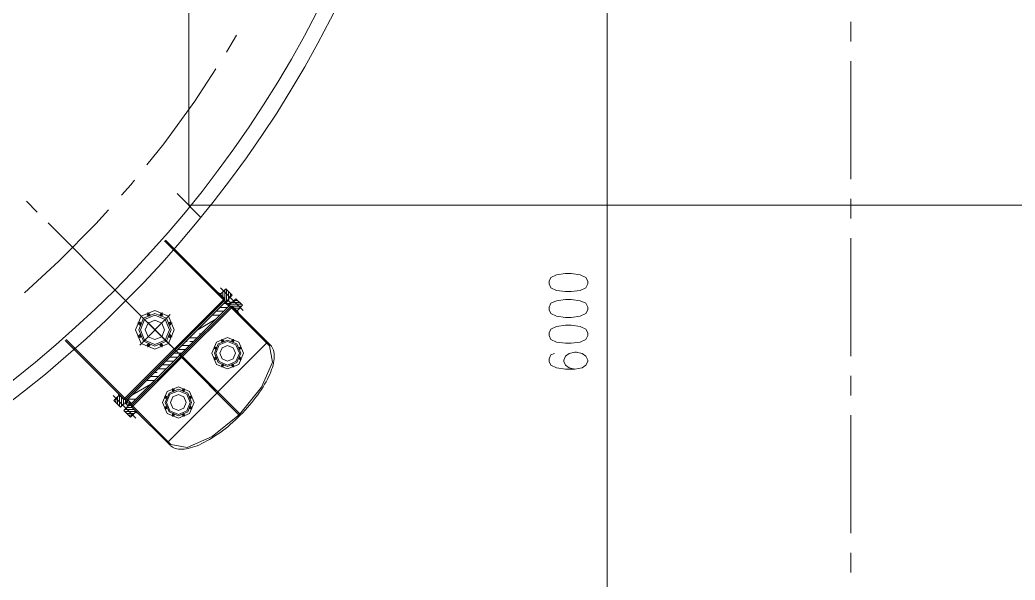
# Model space of a CAD drawing. Header units: millimetres. Extents: x 117 to 78452272, y 10 to 169749766.
# Drawn here: x 78406573 to 78413002, y 169691368 to 169694986 of the extents above; entities that cross this region are included whole.
import ezdxf

# ---------------------------------------------------------------- set-up
doc = ezdxf.new("R2010")
doc.units = ezdxf.units.MM

msp = doc.modelspace()

# ---------------------------------------------------------------- hatches: boundary and pattern name
h = msp.add_hatch(color=0)
h.dxf.hatch_style = 2
h.paths.add_polyline_path([(78407853.544, 169693222.872), (78407851.95, 169693224.466), (78407853.544, 169693226.061), (78407855.139, 169693224.466)])
h = msp.add_hatch(color=0)
h.dxf.hatch_style = 2
h.paths.add_polyline_path([(78407853.544, 169693222.872), (78407851.95, 169693224.466), (78407853.544, 169693226.061), (78407855.139, 169693224.466)])
h = msp.add_hatch(color=0)
h.dxf.hatch_style = 2
h.paths.add_polyline_path([(78407914.735, 169693176.333), (78407913.14, 169693177.927), (78407914.735, 169693179.522), (78407916.329, 169693177.927)])
h = msp.add_hatch(color=0)
h.dxf.hatch_style = 2
h.paths.add_polyline_path([(78407269.651, 169693161.682), (78407268.057, 169693163.276), (78407269.651, 169693164.871), (78407271.246, 169693163.276)])
h = msp.add_hatch(color=0)
h.dxf.hatch_style = 2
h.paths.add_polyline_path([(78407938.866, 169693126.347), (78407937.272, 169693127.941), (78407938.866, 169693129.535), (78407940.46, 169693127.941)])
h = msp.add_hatch(color=0)
h.dxf.hatch_style = 2
h.paths.add_polyline_path([(78407606.198, 169692822.119), (78407604.603, 169692823.713), (78407606.198, 169692825.308), (78407607.792, 169692823.713)])
h = msp.add_hatch(color=0)
h.dxf.hatch_style = 2
h.paths.add_polyline_path([(78407205.444, 169692575.203), (78407203.85, 169692576.797), (78407205.444, 169692578.392), (78407207.039, 169692576.797)])
h = msp.add_hatch(color=0)
h.dxf.hatch_style = 2
h.paths.add_polyline_path([(78407245.951, 169692532.111), (78407244.356, 169692533.706), (78407245.951, 169692535.3), (78407247.545, 169692533.706)])
h = msp.add_hatch(color=0)
h.dxf.hatch_style = 2
h.paths.add_polyline_path([(78407252.414, 169692513.582), (78407250.82, 169692515.176), (78407252.414, 169692516.771), (78407254.009, 169692515.176)])
h = msp.add_hatch(color=0)
h.dxf.hatch_style = 2
h.paths.add_polyline_path([(78407287.75, 169692504.102), (78407286.155, 169692505.696), (78407287.75, 169692507.291), (78407289.344, 169692505.696)])
h = msp.add_hatch(color=0)
h.dxf.hatch_style = 2
h.paths.add_polyline_path([(78407302.401, 169692489.451), (78407300.806, 169692491.045), (78407302.401, 169692492.639), (78407303.995, 169692491.045)])

# ---------------------------------------------------------------- linework, layer by layer
at = {"color": 0, "lineweight": 0}
for points in [[(78407663.51, 169698290.763), (78407663.51, 169693789.83)], [(78410366.224, 169696040.081), (78410366.224, 169690038.694)], [(78411940.797, 169694974.422), (78411940.797, 169694847.302)], [(78407906.978, 169694778.355), (78407971.185, 169694888.67)], [(78411940.797, 169694720.181), (78411940.797, 169693958.319)], [(78407393.324, 169694050.535), (78407502.777, 169694186.274), (78407702.292, 169694460.769), (78407838.893, 169694670.625)], [(78407230.007, 169693855.33), (78407289.473, 169693922.122), (78407313.174, 169693951.424)], [(78406614.657, 169693816.116), (78406685.327, 169693745.446)], [(78407588.099, 169693864.81), (78407738.489, 169693714.851)], [(78411940.366, 169693831.198), (78411940.366, 169693704.078)], [(78406602.16, 169693223.174), (78406825.375, 169693427.429), (78407063.673, 169693669.173), (78407145.116, 169693760.097)], [(78413601.122, 169693789.83), (78407661.355, 169693789.83)], [(78406755.997, 169693674.775), (78407197.688, 169693232.654)], [(78407906.116, 169693160.691), (78407507.948, 169693558.858)], [(78407513.119, 169693564.891), (78407893.189, 169693184.822)], [(78411940.366, 169693576.957), (78411940.366, 169692815.095)], [(78407868.626, 169693255.923), (78407951.362, 169693173.187)], [(78407869.919, 169693218.003), (78407902.669, 169693250.322)], [(78407895.774, 169693243.427), (78407895.774, 169693228.776)], [(78407902.669, 169693250.322), (78407944.899, 169693208.092)], [(78407908.271, 169693244.72), (78407908.271, 169693216.279)], [(78407594.563, 169692835.348), (78407197.688, 169693232.654)], [(78407250.691, 169692542.755), (78407887.587, 169693179.22)], [(78407257.154, 169692536.291), (78407893.62, 169693173.187)], [(78407853.113, 169693224.466), (78407869.919, 169693218.003)], [(78407855.268, 169693224.036), (78407853.975, 169693224.036)], [(78407856.561, 169693223.174), (78407854.837, 169693223.174)], [(78407855.268, 169693224.036), (78407855.268, 169693222.743)], [(78407858.284, 169693222.743), (78407855.268, 169693222.743)], [(78407855.699, 169693223.605), (78407855.699, 169693221.881)], [(78407860.008, 169693221.881), (78407856.13, 169693221.881)], [(78407856.561, 169693223.174), (78407856.561, 169693221.45)], [(78407861.301, 169693221.45), (78407856.561, 169693221.45)], [(78407856.992, 169693223.174), (78407856.992, 169693220.588)], [(78407863.024, 169693220.588), (78407856.992, 169693220.588)], [(78407857.853, 169693222.743), (78407857.853, 169693220.157)], [(78407864.748, 169693220.157), (78407857.853, 169693220.157)], [(78407858.284, 169693222.743), (78407858.284, 169693219.726)], [(78407866.041, 169693219.295), (78407858.284, 169693219.295)], [(78407859.146, 169693222.312), (78407859.146, 169693218.865)], [(78407867.765, 169693218.865), (78407859.146, 169693218.865)], [(78407859.577, 169693221.881), (78407859.577, 169693218.434)], [(78407869.488, 169693218.434), (78407859.577, 169693218.434)], [(78407860.439, 169693221.881), (78407860.439, 169693217.572)], [(78407869.919, 169693217.572), (78407860.439, 169693217.572)], [(78407860.87, 169693221.45), (78407860.87, 169693217.141)], [(78407869.919, 169693217.141), (78407860.87, 169693217.141)], [(78407861.732, 169693221.45), (78407861.732, 169693216.279)], [(78407869.919, 169693216.279), (78407861.732, 169693216.279)], [(78407862.163, 169693221.019), (78407862.163, 169693215.848)], [(78407869.488, 169693215.848), (78407862.163, 169693215.848)], [(78407862.594, 169693221.019), (78407862.594, 169693214.986)], [(78407869.488, 169693214.986), (78407862.594, 169693214.986)], [(78407863.455, 169693220.588), (78407863.455, 169693214.555)], [(78407869.057, 169693214.555), (78407863.455, 169693214.555)], [(78407863.886, 169693220.157), (78407863.886, 169693213.694)], [(78407869.057, 169693213.694), (78407863.886, 169693213.694)], [(78407864.748, 169693220.157), (78407864.748, 169693213.263)], [(78407869.057, 169693213.263), (78407864.748, 169693213.263)], [(78407865.179, 169693219.726), (78407865.179, 169693212.832)], [(78407868.626, 169693212.401), (78407865.179, 169693212.401)], [(78407866.041, 169693219.726), (78407866.041, 169693211.97)], [(78407868.626, 169693211.97), (78407866.041, 169693211.97)], [(78407866.472, 169693219.295), (78407866.472, 169693211.539)], [(78407867.765, 169693211.539), (78407866.472, 169693211.539)], [(78407867.334, 169693219.295), (78407867.334, 169693210.677)], [(78407868.626, 169693211.97), (78407867.334, 169693210.677)], [(78407867.765, 169693218.865), (78407867.765, 169693211.539)], [(78407868.195, 169693218.434), (78407868.195, 169693211.97)], [(78407868.626, 169693211.97), (78407869.919, 169693218.003)], [(78407868.626, 169693211.97), (78407896.636, 169693184.391)], [(78407869.057, 169693218.434), (78407869.057, 169693213.694)], [(78407869.488, 169693218.003), (78407869.488, 169693216.279)], [(78407870.781, 169693218.434), (78407870.781, 169693210.246)], [(78407883.278, 169693230.93), (78407883.278, 169693197.75)], [(78407894.481, 169693186.115), (78407887.587, 169693179.22)], [(78407887.587, 169693179.22), (78407895.343, 169693179.22)], [(78407888.018, 169693179.651), (78407895.343, 169693179.651)], [(78407888.018, 169693178.358), (78407894.912, 169693178.358)], [(78407888.449, 169693180.513), (78407895.343, 169693180.513)], [(78407888.449, 169693178.358), (78407888.449, 169693180.082)], [(78407888.88, 169693177.496), (78407888.88, 169693180.944)], [(78407888.88, 169693177.927), (78407894.912, 169693177.927)], [(78407889.31, 169693180.944), (78407895.774, 169693180.944)], [(78407889.31, 169693177.066), (78407894.481, 169693177.066)], [(78407889.741, 169693177.066), (78407889.741, 169693181.375)], [(78407889.741, 169693181.375), (78407895.774, 169693181.375)], [(78407890.172, 169693176.204), (78407890.172, 169693182.237)], [(78407890.172, 169693182.237), (78407896.205, 169693182.237)], [(78407890.172, 169693176.635), (78407894.481, 169693176.635)], [(78407890.603, 169693175.773), (78407894.481, 169693175.773)], [(78407891.034, 169693175.773), (78407891.034, 169693182.668)], [(78407891.034, 169693182.668), (78407896.205, 169693182.668)], [(78407891.465, 169693183.529), (78407896.205, 169693183.529)], [(78407891.465, 169693175.342), (78407891.465, 169693183.098)], [(78407891.465, 169693175.342), (78407894.051, 169693175.342)], [(78407891.896, 169693174.48), (78407891.896, 169693183.96)], [(78407891.896, 169693174.48), (78407894.051, 169693174.48)], [(78407892.327, 169693183.96), (78407896.636, 169693183.96)], [(78407892.327, 169693174.049), (78407893.62, 169693174.049)], [(78407892.758, 169693184.822), (78407896.205, 169693184.822)], [(78407892.758, 169693174.049), (78407892.758, 169693184.391)], [(78407893.189, 169693173.187), (78407893.189, 169693185.253)], [(78407893.62, 169693185.253), (78407895.343, 169693185.253)], [(78407896.636, 169693183.96), (78407893.62, 169693173.187)], [(78407894.051, 169693174.48), (78407894.051, 169693185.684)], [(78407894.481, 169693177.066), (78407894.481, 169693186.115)], [(78407895.343, 169693179.22), (78407895.343, 169693185.684)], [(78407895.774, 169693228.776), (78407895.774, 169693185.253)], [(78407895.774, 169693181.806), (78407895.774, 169693184.822)], [(78407895.774, 169693180.944), (78407895.774, 169693171.033)], [(78407914.735, 169693177.927), (78407901.807, 169693164.569)], [(78407919.044, 169693173.618), (78407906.116, 169693160.691)], [(78407908.271, 169693216.279), (78407908.271, 169693171.033)], [(78407909.133, 169693172.325), (78407917.751, 169693172.325)], [(78407909.564, 169693164.138), (78407909.564, 169693172.325)], [(78407909.994, 169693172.756), (78407918.182, 169693172.756)], [(78407910.425, 169693173.618), (78407919.044, 169693173.618)], [(78407910.425, 169693164.569), (78407910.425, 169693173.187)], [(78407910.856, 169693165.431), (78407910.856, 169693173.618)], [(78407911.287, 169693165.862), (78407911.287, 169693174.48)], [(78407911.287, 169693174.049), (78407918.613, 169693174.049)], [(78407911.718, 169693174.48), (78407918.182, 169693174.48)], [(78407912.149, 169693166.724), (78407912.149, 169693174.911)], [(78407912.58, 169693167.154), (78407912.58, 169693175.773)], [(78407912.58, 169693175.342), (78407917.32, 169693175.342)], [(78407913.011, 169693175.773), (78407916.889, 169693175.773)], [(78407913.442, 169693176.635), (78407916.027, 169693176.635)], [(78407913.442, 169693167.585), (78407913.442, 169693176.204)], [(78407913.873, 169693168.447), (78407913.873, 169693177.066)], [(78407914.304, 169693177.066), (78407915.596, 169693177.066)], [(78407919.044, 169693173.618), (78407914.735, 169693177.927)], [(78407914.735, 169693168.878), (78407914.735, 169693177.496)], [(78407915.165, 169693169.74), (78407915.165, 169693177.496)], [(78407916.027, 169693170.171), (78407916.027, 169693177.066)], [(78407916.458, 169693171.033), (78407916.458, 169693176.204)], [(78407916.889, 169693171.464), (78407916.889, 169693175.773)], [(78407917.751, 169693172.325), (78407917.751, 169693174.911)], [(78407918.182, 169693172.756), (78407918.182, 169693174.48)], [(78407923.353, 169693177.496), (78407919.044, 169693173.618)], [(78407919.044, 169693173.618), (78407933.695, 169693159.398)], [(78407920.767, 169693232.223), (78407920.767, 169693203.782)], [(78407920.767, 169693203.782), (78407920.767, 169693174.911)], [(78407944.899, 169693208.092), (78407923.353, 169693186.115)], [(78407923.353, 169693177.496), (78407923.353, 169693186.115)], [(78408015.569, 169693108.981), (78407932.833, 169693191.717)], [(78407933.264, 169693219.726), (78407933.264, 169693196.026)], [(78407967.737, 169693185.253), (78407945.761, 169693163.276)], [(78407978.51, 169693174.48), (78407956.965, 169693174.48)], [(78408009.967, 169693143.023), (78407967.737, 169693185.253)], [(78407268.358, 169692534.137), (78407896.205, 169693161.983)], [(78407610.507, 169692825.437), (78407921.629, 169693136.559)], [(78407617.402, 169692818.542), (78407932.833, 169693133.974)], [(78407623.434, 169692812.078), (78407938.866, 169693127.51)], [(78407914.304, 169693129.234), (78407863.455, 169693129.234)], [(78407903.531, 169693154.227), (78407888.449, 169693154.227)], [(78407906.116, 169693160.691), (78407896.205, 169693161.983)], [(78407896.205, 169693161.983), (78407921.629, 169693136.559)], [(78407901.807, 169693164.569), (78407910.425, 169693164.569)], [(78407902.238, 169693165.431), (78407910.856, 169693165.431)], [(78407902.669, 169693163.707), (78407902.669, 169693165.431)], [(78407902.669, 169693164.138), (78407909.564, 169693164.138)], [(78407903.1, 169693165.862), (78407911.718, 169693165.862)], [(78407903.1, 169693163.276), (78407909.133, 169693163.276)], [(78407903.531, 169693166.724), (78407912.149, 169693166.724)], [(78407903.531, 169693163.276), (78407903.531, 169693166.293)], [(78407928.093, 169693154.227), (78407903.531, 169693154.227)], [(78407903.962, 169693162.414), (78407903.962, 169693166.724)], [(78407903.962, 169693162.845), (78407908.271, 169693162.845)], [(78407904.393, 169693161.983), (78407904.393, 169693167.585)], [(78407904.393, 169693167.154), (78407912.58, 169693167.154)], [(78407904.393, 169693161.983), (78407907.84, 169693161.983)], [(78407904.823, 169693168.016), (78407913.442, 169693168.016)], [(78407904.823, 169693161.553), (78407906.978, 169693161.553)], [(78407905.254, 169693161.553), (78407905.254, 169693168.016)], [(78407905.685, 169693160.691), (78407905.685, 169693168.878)], [(78407905.685, 169693168.447), (78407913.873, 169693168.447)], [(78407906.116, 169693168.878), (78407914.735, 169693168.878)], [(78407906.547, 169693160.691), (78407906.547, 169693169.309)], [(78407906.978, 169693161.553), (78407906.978, 169693170.171)], [(78407906.978, 169693169.74), (78407915.165, 169693169.74)], [(78407907.409, 169693170.171), (78407916.027, 169693170.171)], [(78407907.84, 169693171.033), (78407916.458, 169693171.033)], [(78407907.84, 169693161.983), (78407907.84, 169693170.602)], [(78407908.271, 169693162.845), (78407908.271, 169693171.464)], [(78407908.702, 169693171.464), (78407917.32, 169693171.464)], [(78407909.133, 169693163.276), (78407909.133, 169693171.894)], [(78407933.264, 169693159.398), (78407920.336, 169693146.47)], [(78407920.336, 169693146.47), (78407921.629, 169693136.559)], [(78407920.336, 169693146.47), (78407928.955, 169693146.47)], [(78407920.336, 169693146.47), (78408185.351, 169692881.025)], [(78407920.767, 169693145.609), (78407920.767, 169693146.901)], [(78407920.767, 169693146.04), (78407928.093, 169693146.04)], [(78407921.198, 169693147.332), (78407929.386, 169693147.332)], [(78407921.198, 169693145.178), (78407927.662, 169693145.178)], [(78407921.629, 169693145.178), (78407921.629, 169693147.763)], [(78407921.629, 169693147.763), (78407930.248, 169693147.763)], [(78407922.06, 169693144.316), (78407922.06, 169693148.194)], [(78407922.06, 169693144.747), (78407927.231, 169693144.747)], [(78407922.491, 169693148.625), (78407930.678, 169693148.625)], [(78407922.491, 169693143.885), (78407926.369, 169693143.885)], [(78407922.922, 169693143.885), (78407922.922, 169693149.056)], [(78407922.922, 169693149.056), (78407931.54, 169693149.056)], [(78407923.353, 169693143.454), (78407923.353, 169693149.487)], [(78407923.353, 169693149.487), (78407931.971, 169693149.487)], [(78407923.353, 169693143.454), (78407925.938, 169693143.454)], [(78407923.784, 169693142.592), (78407923.784, 169693149.918)], [(78407923.784, 169693142.592), (78407925.077, 169693142.592)], [(78407924.215, 169693150.349), (78407932.833, 169693150.349)], [(78407937.573, 169693155.089), (78407924.646, 169693142.161)], [(78407924.646, 169693142.161), (78407924.646, 169693150.78)], [(78407924.646, 169693150.78), (78407933.264, 169693150.78)], [(78407925.077, 169693143.023), (78407925.077, 169693151.211)], [(78407925.508, 169693151.641), (78407933.695, 169693151.641)], [(78407925.938, 169693143.454), (78407925.938, 169693152.072)], [(78407925.938, 169693152.072), (78407934.557, 169693152.072)], [(78407926.369, 169693144.316), (78407926.369, 169693152.503)], [(78407926.8, 169693152.934), (78407934.988, 169693152.934)], [(78407927.231, 169693144.747), (78407927.231, 169693153.365)], [(78407927.231, 169693153.365), (78407935.849, 169693153.365)], [(78407927.662, 169693145.178), (78407927.662, 169693153.796)], [(78407928.093, 169693154.227), (78407936.28, 169693154.227)], [(78407928.524, 169693146.04), (78407928.524, 169693154.658)], [(78407928.524, 169693154.658), (78407937.142, 169693154.658)], [(78407928.955, 169693155.52), (78407937.573, 169693155.52)], [(78407928.955, 169693146.47), (78407928.955, 169693155.089)], [(78407929.386, 169693147.332), (78407929.386, 169693155.52)], [(78407987.56, 169693136.99), (78407929.386, 169693136.99)], [(78407929.817, 169693155.951), (78407936.711, 169693155.951)], [(78407930.248, 169693147.763), (78407930.248, 169693156.381)], [(78407930.248, 169693156.381), (78407936.28, 169693156.381)], [(78407930.678, 169693148.625), (78407930.678, 169693156.812)], [(78407931.109, 169693157.243), (78407935.419, 169693157.243)], [(78407931.54, 169693149.056), (78407931.54, 169693157.674)], [(78407931.54, 169693157.674), (78407934.988, 169693157.674)], [(78407931.971, 169693149.918), (78407931.971, 169693158.105)], [(78407975.063, 169693149.487), (78407931.971, 169693149.487)], [(78407932.402, 169693158.536), (78407934.126, 169693158.536)], [(78407932.833, 169693150.349), (78407932.833, 169693158.967)], [(78407943.606, 169693136.99), (78407932.833, 169693133.974)], [(78407937.142, 169693163.276), (78407933.264, 169693159.398)], [(78407933.264, 169693151.211), (78407933.264, 169693159.398)], [(78407933.264, 169693159.398), (78407937.573, 169693155.089)], [(78407933.264, 169693133.543), (78407944.468, 169693133.543)], [(78407933.695, 169693133.974), (78407945.33, 169693133.974)], [(78407933.695, 169693132.681), (78407944.037, 169693132.681)], [(78407934.126, 169693151.641), (78407934.126, 169693158.967)], [(78407934.126, 169693132.681), (78407934.126, 169693133.974)], [(78407934.557, 169693152.072), (78407934.557, 169693158.105)], [(78407934.557, 169693131.819), (78407934.557, 169693134.405)], [(78407934.557, 169693132.25), (78407943.606, 169693132.25)], [(78407934.988, 169693131.388), (78407942.744, 169693131.388)], [(78407935.419, 169693152.934), (78407935.419, 169693157.674)], [(78407935.419, 169693131.388), (78407935.419, 169693134.405)], [(78407962.566, 169693161.983), (78407935.849, 169693161.983)], [(78407935.849, 169693153.365), (78407935.849, 169693156.812)], [(78407935.849, 169693130.957), (78407935.849, 169693134.836)], [(78407935.849, 169693134.836), (78407945.761, 169693134.836)], [(78407935.849, 169693130.957), (78407942.313, 169693130.957)], [(78407936.28, 169693154.227), (78407936.28, 169693156.381)], [(78407936.28, 169693130.096), (78407936.28, 169693134.836)], [(78407936.28, 169693130.096), (78407941.451, 169693130.096)], [(78407936.711, 169693129.665), (78407941.021, 169693129.665)], [(78407937.142, 169693163.276), (78407945.761, 169693163.276)], [(78407937.142, 169693129.665), (78407937.142, 169693134.836)], [(78407937.573, 169693128.803), (78407937.573, 169693135.267)], [(78407937.573, 169693129.234), (78407940.159, 169693129.234)], [(78407938.004, 169693128.372), (78407939.728, 169693128.372)], [(78407938.435, 169693128.372), (78407938.435, 169693135.267)], [(78407938.435, 169693135.267), (78407945.33, 169693135.267)], [(78407938.866, 169693127.51), (78407938.866, 169693135.697)], [(78407945.761, 169693134.836), (78407938.866, 169693127.51)], [(78407939.728, 169693128.372), (78407939.728, 169693135.697)], [(78407940.159, 169693128.803), (78407940.159, 169693135.697)], [(78407940.59, 169693136.128), (78407944.899, 169693136.128)], [(78407941.021, 169693129.665), (78407941.021, 169693136.128)], [(78407941.451, 169693130.096), (78407941.451, 169693136.128)], [(78407942.313, 169693130.957), (78407942.313, 169693136.128)], [(78407942.744, 169693131.388), (78407942.744, 169693136.559)], [(78407942.744, 169693136.559), (78407944.037, 169693136.559)], [(78407943.175, 169693132.25), (78407943.175, 169693136.559)], [(78407972.047, 169693108.981), (78407944.037, 169693136.99)], [(78407944.037, 169693132.681), (78407944.037, 169693136.559)], [(78407944.468, 169693133.543), (78407944.468, 169693136.128)], [(78407944.468, 169693133.543), (78408190.953, 169692886.627)], [(78407945.33, 169693133.974), (78407945.33, 169693135.697)], [(78407991.869, 169693124.494), (78407956.103, 169693124.494)], [(78407991.007, 169693161.983), (78407962.566, 169693161.983)], [(78407979.372, 169693111.997), (78407968.599, 169693111.997)], [(78407972.047, 169693108.981), (78407970.323, 169693107.257)], [(78407971.616, 169693108.981), (78407977.649, 169693110.273)], [(78407971.616, 169693106.395), (78407971.616, 169693108.55)], [(78407971.616, 169693108.55), (78407978.51, 169693108.55)], [(78407972.047, 169693105.964), (78407972.047, 169693108.981)], [(78407972.478, 169693108.981), (78407978.079, 169693108.981)], [(78407972.908, 169693105.102), (78407972.908, 169693108.981)], [(78407973.339, 169693104.671), (78407973.339, 169693109.412)], [(78407973.77, 169693103.81), (78407973.77, 169693109.412)], [(78407974.632, 169693103.379), (78407974.632, 169693109.412)], [(78408003.504, 169693149.487), (78407975.063, 169693149.487)], [(78407975.063, 169693102.517), (78407975.063, 169693109.842)], [(78407975.063, 169693109.842), (78407978.079, 169693109.842)], [(78407975.925, 169693102.086), (78407975.925, 169693109.842)], [(78407976.356, 169693101.224), (78407976.356, 169693110.273)], [(78407977.218, 169693100.793), (78407977.218, 169693110.273)], [(78407977.649, 169693110.273), (78408009.967, 169693143.023)], [(78407977.649, 169693100.362), (78407977.649, 169693110.273)], [(78407984.543, 169693093.468), (78407977.649, 169693110.273)], [(78407978.51, 169693099.5), (78407978.51, 169693108.55)], [(78408004.365, 169693136.99), (78407987.56, 169693136.99)], [(78407344.2, 169693085.711), (78407546.3, 169692883.611)], [(78407346.785, 169692886.196), (78407543.715, 169693083.556)], [(78407408.837, 169693072.353), (78407399.357, 169693096.053)], [(78407481.232, 169693072.353), (78407491.143, 169693096.053)], [(78407839.324, 169693054.254), (78407717.805, 169692983.584)], [(78407864.317, 169693079.247), (78407813.469, 169693079.247)], [(78407889.31, 169693104.24), (78407838.462, 169693104.24)], [(78407970.754, 169693107.688), (78407978.51, 169693107.688)], [(78407970.754, 169693107.257), (78407978.941, 169693107.257)], [(78407971.185, 169693106.395), (78407979.372, 169693106.395)], [(78407972.047, 169693105.964), (78407979.372, 169693105.964)], [(78407972.478, 169693105.102), (78407979.803, 169693105.102)], [(78407973.339, 169693104.671), (78407979.803, 169693104.671)], [(78407973.77, 169693104.24), (78407980.234, 169693104.24)], [(78407974.632, 169693103.379), (78407980.234, 169693103.379)], [(78407975.063, 169693102.948), (78407980.665, 169693102.948)], [(78407975.925, 169693102.086), (78407981.096, 169693102.086)], [(78407976.356, 169693101.655), (78407981.096, 169693101.655)], [(78407976.787, 169693100.793), (78407981.527, 169693100.793)], [(78407977.649, 169693100.362), (78407981.527, 169693100.362)], [(78407978.079, 169693099.5), (78407981.958, 169693099.5)], [(78407978.941, 169693099.069), (78407978.941, 169693106.826)], [(78407978.941, 169693099.069), (78407981.958, 169693099.069)], [(78407979.372, 169693098.208), (78407982.389, 169693098.208)], [(78407979.803, 169693098.208), (78407979.803, 169693105.533)], [(78407980.234, 169693097.777), (78407980.234, 169693103.81)], [(78407980.234, 169693097.777), (78407982.819, 169693097.777)], [(78407980.665, 169693096.915), (78407980.665, 169693102.517)], [(78407980.665, 169693097.346), (78407982.819, 169693097.346)], [(78407981.527, 169693096.484), (78407981.527, 169693100.793)], [(78407981.527, 169693096.484), (78407983.25, 169693096.484)], [(78407981.958, 169693095.622), (78407981.958, 169693099.069)], [(78407981.958, 169693096.053), (78407983.25, 169693096.053)], [(78407982.819, 169693095.191), (78407982.819, 169693097.777)], [(78407983.25, 169693094.76), (78407983.25, 169693096.053)], [(78407357.989, 169693021.073), (78407334.289, 169693030.985)], [(78407532.511, 169693021.073), (78407556.211, 169693030.985)], [(78406865.45, 169692916.791), (78407245.089, 169692537.153)], [(78407265.773, 169692527.673), (78406871.483, 169692922.393)], [(78407357.989, 169692948.679), (78407334.289, 169692938.768)], [(78407532.511, 169692948.679), (78407556.211, 169692938.768)], [(78407679.023, 169692933.597), (78407667.819, 169692933.597)], [(78407718.667, 169692933.597), (78407679.023, 169692933.597)], [(78407698.414, 169692958.59), (78407692.812, 169692958.59)], [(78407743.66, 169692958.59), (78407733.749, 169692958.59)], [(78407885.432, 169692904.295), (78407877.676, 169692923.686)], [(78407944.037, 169692904.295), (78407952.224, 169692923.686)], [(78407408.837, 169692897.4), (78407399.357, 169692873.7)], [(78407481.232, 169692897.4), (78407491.143, 169692873.7)], [(78408173.285, 169692904.295), (78407525.616, 169692256.626)], [(78408190.953, 169692886.627), (78408194.4, 169692883.18), (78408197.416, 169692879.732), (78408203.018, 169692871.545), (78408207.327, 169692862.927), (78408211.206, 169692853.447), (78408213.791, 169692843.105), (78408215.515, 169692832.332), (78408216.377, 169692821.128), (78408216.377, 169692809.493), (78408215.946, 169692796.996), (78408214.222, 169692784.069), (78408211.637, 169692770.71), (78408208.189, 169692756.49), (78408204.311, 169692742.27), (78408199.14, 169692727.619), (78408193.538, 169692712.536), (78408187.074, 169692697.023), (78408179.749, 169692681.51), (78408171.992, 169692665.566), (78408163.374, 169692649.192), (78408153.894, 169692632.817), (78408143.552, 169692616.011), (78408133.21, 169692599.205), (78408121.575, 169692582.399), (78408109.94, 169692565.594), (78408097.444, 169692548.788), (78408084.085, 169692531.982), (78408070.727, 169692515.176), (78408056.937, 169692498.371), (78408042.286, 169692481.996), (78408027.635, 169692465.621), (78408012.122, 169692449.246), (78407996.609, 169692433.302), (78407980.665, 169692417.789), (78407964.721, 169692402.707), (78407948.346, 169692387.625), (78407931.54, 169692373.404), (78407915.165, 169692359.184), (78407898.36, 169692345.826), (78407881.123, 169692332.898), (78407864.317, 169692320.402), (78407847.511, 169692308.336), (78407830.706, 169692297.132), (78407813.9, 169692286.359), (78407797.525, 169692276.017), (78407780.719, 169692266.968), (78407764.775, 169692258.349), (78407748.4, 169692250.162), (78407732.887, 169692242.836), (78407717.374, 169692236.373), (78407702.292, 169692230.771), (78407687.641, 169692226.031), (78407673.421, 169692221.721), (78407659.631, 169692218.274), (78407646.273, 169692216.12), (78407633.345, 169692214.396), (78407620.849, 169692213.534), (78407608.783, 169692213.534), (78407597.579, 169692214.396), (78407586.806, 169692216.12), (78407576.895, 169692219.136), (78407567.415, 169692222.583), (78407558.366, 169692227.323), (78407550.609, 169692232.494), (78407546.731, 169692235.511), (78407543.284, 169692238.958)], [(78408185.351, 169692881.025), (78408204.742, 169692776.743), (78408133.641, 169692614.718), (78407991.007, 169692438.904), (78407815.193, 169692296.701), (78407653.599, 169692225.169), (78407548.886, 169692244.56)], [(78407613.092, 169692858.618), (78407592.839, 169692858.618)], [(78407643.687, 169692858.618), (78407613.092, 169692858.618)], [(78407645.411, 169692883.611), (78407617.832, 169692883.611)], [(78407654.46, 169692908.604), (78407642.826, 169692908.604)], [(78407668.681, 169692883.611), (78407645.411, 169692883.611)], [(78407693.674, 169692908.604), (78407669.973, 169692908.604)], [(78407844.064, 169692862.927), (78407824.673, 169692870.683)], [(78407985.836, 169692862.927), (78408004.796, 169692870.683)], [(78407293.783, 169692508.712), (78407604.905, 169692819.404)], [(78407296.368, 169692497.078), (78407611.8, 169692812.94)], [(78407302.401, 169692491.045), (78407617.832, 169692806.477)], [(78407579.05, 169692808.631), (78407542.853, 169692808.631)], [(78407596.717, 169692833.624), (78407567.846, 169692833.624)], [(78407593.701, 169692808.631), (78407579.05, 169692808.631)], [(78407618.694, 169692833.624), (78407596.717, 169692833.624)], [(78407600.596, 169692821.128), (78407609.214, 169692829.315)], [(78407603.612, 169692821.128), (78407600.596, 169692821.128)], [(78407600.596, 169692821.128), (78407603.181, 169692818.111)], [(78407601.027, 169692821.559), (78407601.027, 169692820.266)], [(78407602.75, 169692820.697), (78407601.027, 169692820.697)], [(78407604.043, 169692821.99), (78407601.458, 169692821.99)], [(78407601.889, 169692819.404), (78407610.507, 169692828.022)], [(78407604.905, 169692822.421), (78407601.889, 169692822.421)], [(78407601.889, 169692822.421), (78407601.889, 169692819.835)], [(78407602.319, 169692822.851), (78407602.319, 169692820.266)], [(78407605.336, 169692823.282), (78407602.75, 169692823.282)], [(78407606.198, 169692823.713), (78407603.181, 169692823.713)], [(78407603.181, 169692823.713), (78407603.181, 169692820.697)], [(78407603.181, 169692821.128), (78407987.991, 169692436.318)], [(78407603.612, 169692824.144), (78407603.612, 169692821.128)], [(78407605.767, 169692824.575), (78407604.043, 169692824.575)], [(78407604.474, 169692824.575), (78407604.474, 169692821.99)], [(78407607.49, 169692825.006), (78407604.905, 169692825.006)], [(78407604.905, 169692825.006), (78407604.905, 169692822.421)], [(78407605.336, 169692825.868), (78407605.336, 169692824.575)], [(78407607.921, 169692825.437), (78407605.336, 169692825.437)], [(78407605.336, 169692824.575), (78407605.336, 169692823.282)], [(78407608.783, 169692826.299), (78407605.767, 169692826.299)], [(78407609.214, 169692826.73), (78407606.198, 169692826.73)], [(78407606.198, 169692826.73), (78407606.198, 169692823.713)], [(78407606.629, 169692827.161), (78407606.629, 169692824.575)], [(78407609.645, 169692827.591), (78407607.059, 169692827.591)], [(78407610.507, 169692828.022), (78407607.49, 169692828.022)], [(78407607.49, 169692828.022), (78407607.49, 169692825.006)], [(78407607.921, 169692828.453), (78407607.921, 169692825.868)], [(78407609.645, 169692828.884), (78407608.352, 169692828.884)], [(78407608.783, 169692829.315), (78407608.783, 169692826.299)], [(78407609.214, 169692829.315), (78407609.214, 169692826.73)], [(78407609.214, 169692829.315), (78407611.8, 169692826.73)], [(78407609.214, 169692826.73), (78407993.592, 169692441.92)], [(78407844.064, 169692804.322), (78407824.673, 169692796.134)], [(78407985.836, 169692804.322), (78408004.796, 169692796.134)], [(78410027.092, 169692831.039), (78410002.961, 169692822.851), (78409991.326, 169692797.858), (78409991.326, 169692781.052), (78410002.961, 169692756.059), (78410038.727, 169692739.684), (78410098.193, 169692731.066), (78410158.091, 169692731.066), (78410205.492, 169692739.684), (78410229.192, 169692756.059), (78410241.258, 169692781.052), (78410241.258, 169692789.671), (78410229.192, 169692814.664), (78410205.492, 169692831.039), (78410169.726, 169692839.657), (78410158.091, 169692839.657), (78410122.325, 169692831.039), (78410098.193, 169692814.664), (78410086.559, 169692789.671), (78410086.559, 169692781.052), (78410098.193, 169692756.059), (78410122.325, 169692739.684), (78410158.091, 169692731.066)], [(78407487.695, 169692733.221), (78407470.028, 169692733.221)], [(78407518.721, 169692733.221), (78407487.695, 169692733.221)], [(78407543.715, 169692758.214), (78407492.866, 169692758.214)], [(78407568.708, 169692783.207), (78407517.86, 169692783.207)], [(78407673.852, 169692756.49), (78407838.031, 169692592.311)], [(78407885.432, 169692762.523), (78407877.676, 169692743.563)], [(78407944.037, 169692762.523), (78407952.224, 169692743.563)], [(78407443.742, 169692658.241), (78407392.463, 169692658.241)], [(78407454.084, 169692683.234), (78407417.456, 169692683.234)], [(78407459.686, 169692708.227), (78407442.449, 169692708.227)], [(78407468.735, 169692683.234), (78407454.084, 169692683.234)], [(78411940.366, 169692687.974), (78411940.366, 169692560.853)], [(78407418.749, 169692633.248), (78407296.799, 169692562.577)], [(78407566.984, 169692586.278), (78407559.228, 169692605.238)], [(78407626.02, 169692586.278), (78407633.776, 169692605.238)], [(78407174.418, 169692561.284), (78407257.154, 169692478.548)], [(78407212.339, 169692559.992), (78407179.589, 169692527.673)], [(78407191.655, 169692539.308), (78407191.655, 169692515.607)], [(78407204.152, 169692551.804), (78407204.152, 169692531.551)], [(78407204.152, 169692531.551), (78407204.152, 169692503.111)], [(78407205.444, 169692576.797), (78407212.339, 169692559.992)], [(78407206.306, 169692574.643), (78407206.306, 169692575.936)], [(78407206.306, 169692574.643), (78407207.599, 169692574.643)], [(78407206.306, 169692574.212), (78407208.03, 169692574.212)], [(78407206.737, 169692573.35), (78407206.737, 169692575.505)], [(78407206.737, 169692573.35), (78407208.461, 169692573.35)], [(78407207.168, 169692572.919), (78407209.323, 169692572.919)], [(78407207.168, 169692572.488), (78407209.754, 169692572.488)], [(78407207.599, 169692571.627), (78407207.599, 169692574.643)], [(78407207.599, 169692571.627), (78407210.615, 169692571.627)], [(78407207.599, 169692571.196), (78407211.046, 169692571.196)], [(78407208.03, 169692570.334), (78407208.03, 169692574.212)], [(78407208.03, 169692570.334), (78407211.908, 169692570.334)], [(78407208.03, 169692569.903), (78407212.339, 169692569.903)], [(78407208.461, 169692569.041), (78407213.201, 169692569.041)], [(78407208.892, 169692568.61), (78407208.892, 169692573.35)], [(78407208.892, 169692568.61), (78407213.632, 169692568.61)], [(78407208.892, 169692567.748), (78407214.494, 169692567.748)], [(78407209.323, 169692566.886), (78407209.323, 169692572.919)], [(78407209.323, 169692567.317), (78407214.925, 169692567.317)], [(78407209.323, 169692566.456), (78407215.355, 169692566.456)], [(78407209.754, 169692565.594), (78407209.754, 169692572.057)], [(78407209.754, 169692566.025), (78407216.217, 169692566.025)], [(78407209.754, 169692565.594), (78407216.648, 169692565.594)], [(78407210.185, 169692564.732), (78407217.51, 169692564.732)], [(78407210.615, 169692563.87), (78407210.615, 169692571.627)], [(78407210.615, 169692564.301), (78407217.941, 169692564.301)], [(78407210.615, 169692563.439), (78407218.803, 169692563.439)], [(78407211.046, 169692562.146), (78407211.046, 169692571.196)], [(78407211.046, 169692563.008), (78407219.234, 169692563.008)], [(78407211.046, 169692562.146), (78407218.803, 169692562.146)], [(78407211.477, 169692561.715), (78407217.941, 169692561.715)], [(78407211.477, 169692560.853), (78407216.217, 169692560.853)], [(78407211.908, 169692560.853), (78407211.908, 169692570.334)], [(78407211.908, 169692560.423), (78407214.063, 169692560.423)], [(78407212.339, 169692559.992), (78407212.339, 169692569.903)], [(78407217.941, 169692561.284), (78407212.339, 169692559.992)], [(78407213.201, 169692559.992), (78407213.201, 169692569.041)], [(78407213.632, 169692560.423), (78407213.632, 169692568.61)], [(78407214.494, 169692560.423), (78407214.494, 169692567.748)], [(78407214.925, 169692560.853), (78407214.925, 169692567.317)], [(78407215.355, 169692560.853), (78407215.355, 169692566.456)], [(78407216.217, 169692560.853), (78407216.217, 169692566.025)], [(78407216.648, 169692561.284), (78407216.648, 169692565.163)], [(78407216.648, 169692561.284), (78407216.648, 169692519.055)], [(78407217.51, 169692561.284), (78407217.51, 169692564.732)], [(78407217.941, 169692561.715), (78407217.941, 169692564.301)], [(78407217.941, 169692561.284), (78407219.234, 169692563.008)], [(78407217.941, 169692561.284), (78407245.951, 169692533.275)], [(78407218.803, 169692562.146), (78407218.803, 169692563.439)], [(78407229.145, 169692550.081), (78407229.145, 169692506.558)], [(78407241.641, 169692537.584), (78407241.641, 169692504.403)], [(78407243.796, 169692535.86), (78407250.691, 169692542.755)], [(78407253.276, 169692535.429), (78407243.796, 169692535.429)], [(78407255.431, 169692536.291), (78407244.227, 169692536.291)], [(78407244.658, 169692536.722), (78407244.658, 169692534.568)], [(78407250.691, 169692534.999), (78407244.658, 169692534.999)], [(78407256.724, 169692536.722), (78407245.089, 169692536.722)], [(78407248.536, 169692534.137), (78407245.089, 169692534.137)], [(78407256.293, 169692537.153), (78407245.52, 169692537.153)], [(78407245.52, 169692537.153), (78407245.52, 169692534.137)], [(78407255.431, 169692538.015), (78407245.951, 169692538.015)], [(78407245.951, 169692538.015), (78407245.951, 169692533.706)], [(78407245.951, 169692533.706), (78407257.154, 169692536.291)], [(78407255, 169692538.446), (78407246.812, 169692538.446)], [(78407246.812, 169692538.446), (78407246.812, 169692533.706)], [(78407254.138, 169692539.308), (78407247.243, 169692539.308)], [(78407247.243, 169692538.877), (78407247.243, 169692533.706)], [(78407247.674, 169692539.739), (78407247.674, 169692534.137)], [(78407253.707, 169692539.739), (78407248.105, 169692539.739)], [(78407252.845, 169692540.6), (78407248.536, 169692540.6)], [(78407248.536, 169692540.169), (78407248.536, 169692534.137)], [(78407248.967, 169692541.031), (78407248.967, 169692534.568)], [(78407252.414, 169692541.031), (78407249.398, 169692541.031)], [(78407251.983, 169692541.893), (78407249.829, 169692541.893)], [(78407249.829, 169692541.462), (78407249.829, 169692534.568)], [(78407250.26, 169692542.324), (78407250.26, 169692534.568)], [(78407251.122, 169692542.324), (78407251.122, 169692534.999)], [(78407251.553, 169692541.893), (78407251.553, 169692534.999)], [(78407252.414, 169692541.462), (78407252.414, 169692535.429)], [(78407252.845, 169692540.6), (78407252.845, 169692535.429)], [(78407253.276, 169692540.169), (78407253.276, 169692535.429)], [(78407254.138, 169692539.308), (78407254.138, 169692535.86)], [(78407254.138, 169692535.86), (78407254.138, 169692516.9)], [(78407254.569, 169692538.877), (78407254.569, 169692535.86)], [(78407255.431, 169692538.015), (78407255.431, 169692535.86)], [(78407255.862, 169692537.584), (78407255.862, 169692536.291)], [(78407268.358, 169692534.137), (78407293.783, 169692508.712)], [(78407269.651, 169692523.795), (78407268.358, 169692534.137)], [(78407322.654, 169692537.584), (78407273.529, 169692537.584)], [(78407525.616, 169692544.479), (78407506.225, 169692552.666)], [(78407667.388, 169692544.479), (78407686.779, 169692552.666)], [(78407179.589, 169692527.673), (78407222.25, 169692485.012)], [(78407216.648, 169692519.055), (78407216.648, 169692490.614)], [(78407222.25, 169692485.012), (78407243.796, 169692506.989)], [(78407229.145, 169692506.558), (78407229.145, 169692491.907)], [(78407320.93, 169692414.773), (78407238.194, 169692497.078)], [(78407252.414, 169692506.989), (78407243.796, 169692506.989)], [(78407244.658, 169692462.604), (78407266.635, 169692484.15)], [(78407252.414, 169692515.176), (78407265.342, 169692528.104)], [(78407261.033, 169692515.607), (78407252.414, 169692515.607)], [(78407256.293, 169692510.867), (78407252.414, 169692515.176)], [(78407260.602, 169692514.745), (78407252.414, 169692514.745)], [(78407252.414, 169692506.989), (78407256.293, 169692510.867)], [(78407252.845, 169692515.607), (78407252.845, 169692514.314)], [(78407264.911, 169692470.361), (78407252.845, 169692470.361)], [(78407253.276, 169692516.469), (78407253.276, 169692513.884)], [(78407261.464, 169692516.038), (78407253.276, 169692516.038)], [(78407259.74, 169692514.314), (78407253.276, 169692514.314)], [(78407262.326, 169692516.9), (78407253.707, 169692516.9)], [(78407259.309, 169692513.453), (78407253.707, 169692513.453)], [(78407254.138, 169692516.9), (78407254.138, 169692513.022)], [(78407254.138, 169692513.022), (78407254.138, 169692508.712)], [(78407254.569, 169692517.762), (78407254.569, 169692512.591)], [(78407262.756, 169692517.331), (78407254.569, 169692517.331)], [(78407258.447, 169692513.022), (78407254.569, 169692513.022)], [(78407263.618, 169692517.762), (78407255, 169692517.762)], [(78407258.016, 169692512.16), (78407255, 169692512.16)], [(78407255.431, 169692518.193), (78407255.431, 169692512.16)], [(78407257.154, 169692511.729), (78407255.431, 169692511.729)], [(78407255.862, 169692519.055), (78407255.862, 169692511.298)], [(78407264.049, 169692518.624), (78407255.862, 169692518.624)], [(78407256.293, 169692510.867), (78407269.651, 169692523.795)], [(78407264.911, 169692519.055), (78407256.293, 169692519.055)], [(78407256.293, 169692510.867), (78407270.944, 169692496.647)], [(78407265.342, 169692519.916), (78407256.724, 169692519.916)], [(78407256.724, 169692519.486), (78407256.724, 169692510.867)], [(78407257.154, 169692520.347), (78407257.154, 169692511.729)], [(78407266.204, 169692520.347), (78407257.585, 169692520.347)], [(78407266.635, 169692521.209), (78407258.016, 169692521.209)], [(78407258.016, 169692520.778), (78407258.016, 169692512.16)], [(78407289.473, 169692512.591), (78407258.016, 169692512.591)], [(78407258.447, 169692521.209), (78407258.447, 169692513.022)], [(78407267.066, 169692521.64), (78407258.878, 169692521.64)], [(78407267.927, 169692522.502), (78407259.309, 169692522.502)], [(78407259.309, 169692522.071), (78407259.309, 169692513.453)], [(78407259.74, 169692522.502), (78407259.74, 169692514.314)], [(78407260.171, 169692523.364), (78407260.171, 169692514.745)], [(78407268.358, 169692522.933), (78407260.171, 169692522.933)], [(78407269.22, 169692523.795), (78407260.602, 169692523.795)], [(78407261.033, 169692523.795), (78407261.033, 169692515.607)], [(78407261.464, 169692524.656), (78407261.464, 169692516.038)], [(78407269.22, 169692524.226), (78407261.464, 169692524.226)], [(78407268.789, 169692524.656), (78407261.895, 169692524.656)], [(78407262.326, 169692525.087), (78407262.326, 169692516.469)], [(78407262.756, 169692525.949), (78407262.756, 169692517.331)], [(78407267.927, 169692525.518), (78407262.756, 169692525.518)], [(78407267.496, 169692525.949), (78407263.187, 169692525.949)], [(78407266.635, 169692526.811), (78407263.618, 169692526.811)], [(78407263.618, 169692526.38), (78407263.618, 169692517.762)], [(78407264.049, 169692527.242), (78407264.049, 169692518.624)], [(78407266.204, 169692527.242), (78407264.48, 169692527.242)], [(78407264.911, 169692527.673), (78407264.911, 169692519.055)], [(78407308.865, 169692470.361), (78407264.911, 169692470.361)], [(78407265.342, 169692528.104), (78407265.342, 169692519.916)], [(78407296.368, 169692482.858), (78407265.342, 169692482.858)], [(78407265.773, 169692527.673), (78407265.773, 169692520.347)], [(78407266.635, 169692526.811), (78407266.635, 169692521.209)], [(78407266.635, 169692492.769), (78407270.513, 169692496.647)], [(78407266.635, 169692492.769), (78407266.635, 169692484.15)], [(78407267.066, 169692526.38), (78407267.066, 169692521.64)], [(78407267.927, 169692525.518), (78407267.927, 169692522.502)], [(78407268.358, 169692525.087), (78407268.358, 169692522.933)], [(78407271.806, 169692495.354), (78407269.22, 169692495.354)], [(78407270.513, 169692496.647), (78407283.871, 169692510.005)], [(78407279.131, 169692496.647), (78407270.513, 169692496.647)], [(78407270.513, 169692496.647), (78407274.822, 169692492.338)], [(78407279.562, 169692497.509), (78407271.375, 169692497.509)], [(78407278.269, 169692496.216), (78407271.375, 169692496.216)], [(78407280.424, 169692497.94), (78407271.806, 169692497.94)], [(78407271.806, 169692497.94), (78407271.806, 169692495.785)], [(78407277.839, 169692495.354), (78407271.806, 169692495.354)], [(78407280.855, 169692498.371), (78407272.237, 169692498.371)], [(78407272.237, 169692498.371), (78407272.237, 169692494.923)], [(78407272.667, 169692498.801), (78407272.667, 169692494.492)], [(78407276.977, 169692494.923), (78407272.667, 169692494.923)], [(78407281.717, 169692499.232), (78407273.098, 169692499.232)], [(78407276.546, 169692494.061), (78407273.098, 169692494.061)], [(78407282.148, 169692499.663), (78407273.529, 169692499.663)], [(78407273.529, 169692499.663), (78407273.529, 169692493.63)], [(78407273.96, 169692500.094), (78407273.96, 169692493.199)], [(78407276.115, 169692493.63), (78407273.96, 169692493.63)], [(78407283.01, 169692500.525), (78407274.391, 169692500.525)], [(78407274.822, 169692492.338), (78407287.75, 169692505.696)], [(78407283.44, 169692500.956), (78407274.822, 169692500.956)], [(78407274.822, 169692500.956), (78407274.822, 169692492.769)], [(78407275.253, 169692501.387), (78407275.253, 169692493.199)], [(78407283.871, 169692501.818), (78407275.684, 169692501.818)], [(78407284.733, 169692502.249), (78407276.115, 169692502.249)], [(78407276.115, 169692502.249), (78407276.115, 169692493.63)], [(78407276.546, 169692502.68), (78407276.546, 169692494.061)], [(78407285.164, 169692503.111), (78407276.977, 169692503.111)], [(78407286.026, 169692503.542), (78407277.408, 169692503.542)], [(78407277.408, 169692503.542), (78407277.408, 169692494.923)], [(78407277.839, 169692503.972), (78407277.839, 169692495.354)], [(78407295.937, 169692495.354), (78407277.839, 169692495.354)], [(78407286.457, 169692504.403), (78407278.269, 169692504.403)], [(78407287.319, 169692504.834), (78407278.7, 169692504.834)], [(78407278.7, 169692504.834), (78407278.7, 169692496.216)], [(78407287.75, 169692505.265), (78407279.131, 169692505.265)], [(78407279.131, 169692505.265), (78407279.131, 169692496.647)], [(78407279.562, 169692505.696), (78407279.562, 169692497.509)], [(78407287.319, 169692506.127), (78407279.993, 169692506.127)], [(78407286.888, 169692506.558), (78407280.424, 169692506.558)], [(78407280.424, 169692506.558), (78407280.424, 169692497.94)], [(78407280.855, 169692506.989), (78407280.855, 169692498.801)], [(78407286.026, 169692507.42), (78407281.286, 169692507.42)], [(78407285.595, 169692507.851), (78407281.717, 169692507.851)], [(78407281.717, 169692507.851), (78407281.717, 169692499.232)], [(78407282.148, 169692508.282), (78407282.148, 169692500.094)], [(78407284.733, 169692508.712), (78407282.579, 169692508.712)], [(78407284.302, 169692509.143), (78407283.01, 169692509.143)], [(78407283.01, 169692509.143), (78407283.01, 169692500.525)], [(78407283.44, 169692509.574), (78407283.44, 169692500.956)], [(78407283.871, 169692510.005), (78407548.886, 169692244.56)], [(78407283.871, 169692510.005), (78407293.783, 169692508.712)], [(78407284.302, 169692509.574), (78407284.302, 169692501.818)], [(78407284.733, 169692508.712), (78407284.733, 169692502.249)], [(78407285.164, 169692508.282), (78407285.164, 169692503.111)], [(78407286.026, 169692507.42), (78407286.026, 169692503.542)], [(78407286.457, 169692506.989), (78407286.457, 169692504.403)], [(78407287.319, 169692506.127), (78407287.319, 169692504.834)], [(78407293.352, 169692486.305), (78407296.368, 169692497.078)], [(78407298.523, 169692487.167), (78407293.352, 169692487.167)], [(78407293.352, 169692487.167), (78407293.352, 169692485.874)], [(78407298.092, 169692486.736), (78407293.352, 169692486.736)], [(78407321.361, 169692458.295), (78407293.352, 169692486.305)], [(78407297.23, 169692485.874), (78407293.352, 169692485.874)], [(78407299.815, 169692488.459), (78407293.783, 169692488.459)], [(78407299.384, 169692488.028), (78407293.783, 169692488.028)], [(78407296.799, 169692485.443), (78407293.783, 169692485.443)], [(78407301.539, 169692490.614), (78407294.213, 169692490.614)], [(78407301.108, 169692489.752), (78407294.213, 169692489.752)], [(78407300.246, 169692489.321), (78407294.213, 169692489.321)], [(78407294.213, 169692489.321), (78407294.213, 169692485.443)], [(78407301.97, 169692491.907), (78407294.644, 169692491.907)], [(78407294.644, 169692491.907), (78407294.644, 169692484.581)], [(78407302.401, 169692491.045), (78407294.644, 169692491.045)], [(78407295.937, 169692485.012), (78407294.644, 169692485.012)], [(78407299.815, 169692493.63), (78407295.075, 169692493.63)], [(78407300.677, 169692492.769), (78407295.075, 169692492.769)], [(78407301.108, 169692492.338), (78407295.075, 169692492.338)], [(78407298.523, 169692494.923), (78407295.506, 169692494.923)], [(78407299.384, 169692494.061), (78407295.506, 169692494.061)], [(78407295.506, 169692494.061), (78407295.506, 169692484.15)], [(78407295.506, 169692484.15), (78407302.401, 169692491.045)], [(78407295.937, 169692496.647), (78407295.937, 169692484.581)], [(78407297.23, 169692496.216), (78407295.937, 169692496.216)], [(78407298.092, 169692495.354), (78407295.937, 169692495.354)], [(78407296.799, 169692497.078), (78407296.799, 169692485.443)], [(78407296.799, 169692485.443), (78407543.284, 169692238.958)], [(78407297.23, 169692496.216), (78407297.23, 169692485.874)], [(78407297.661, 169692495.785), (78407297.661, 169692486.736)], [(78407298.523, 169692494.923), (78407298.523, 169692487.167)], [(78407298.953, 169692494.492), (78407298.953, 169692488.028)], [(78407299.815, 169692493.63), (78407299.815, 169692488.459)], [(78407300.246, 169692493.199), (78407300.246, 169692489.321)], [(78407301.108, 169692492.338), (78407301.108, 169692489.752)], [(78407301.539, 169692491.907), (78407301.539, 169692490.183)], [(78407525.616, 169692485.874), (78407506.225, 169692477.686)], [(78407667.388, 169692485.874), (78407686.779, 169692477.686)], [(78407287.319, 169692419.944), (78407244.658, 169692462.604)], [(78407277.408, 169692457.864), (78407249.398, 169692457.864)], [(78407289.904, 169692445.368), (78407261.895, 169692445.368)], [(78407300.246, 169692432.871), (78407274.391, 169692432.871)], [(78407320.93, 169692457.864), (78407277.408, 169692457.864)], [(78407319.637, 169692452.262), (78407287.319, 169692419.944)], [(78407312.743, 169692445.368), (78407289.904, 169692445.368)], [(78407321.361, 169692458.295), (78407319.637, 169692452.262)], [(78407329.118, 169692453.124), (78407319.637, 169692453.124)], [(78407336.443, 169692445.799), (78407319.637, 169692452.262)], [(78407327.394, 169692454.848), (78407320.068, 169692454.848)], [(78407327.825, 169692453.986), (78407320.068, 169692453.986)], [(78407328.687, 169692453.555), (78407320.068, 169692453.555)], [(78407329.98, 169692452.262), (78407320.068, 169692452.262)], [(78407326.101, 169692456.141), (78407320.499, 169692456.141)], [(78407326.532, 169692455.279), (78407320.499, 169692455.279)], [(78407320.499, 169692455.279), (78407320.499, 169692452.262)], [(78407324.378, 169692457.864), (78407320.93, 169692457.864)], [(78407324.809, 169692457.433), (78407320.93, 169692457.433)], [(78407320.93, 169692457.433), (78407320.93, 169692451.831)], [(78407325.67, 169692456.571), (78407320.93, 169692456.571)], [(78407321.361, 169692458.295), (78407322.654, 169692459.588)], [(78407323.516, 169692458.726), (78407321.361, 169692458.726)], [(78407330.41, 169692451.831), (78407321.361, 169692451.831)], [(78407321.792, 169692458.726), (78407321.792, 169692451.831)], [(78407322.223, 169692459.157), (78407322.223, 169692451.401)], [(78407323.085, 169692459.157), (78407323.085, 169692450.97)], [(78407331.272, 169692450.97), (78407323.085, 169692450.97)], [(78407323.516, 169692458.726), (78407323.516, 169692450.97)], [(78407323.947, 169692457.864), (78407323.947, 169692450.539)], [(78407331.703, 169692450.539), (78407324.378, 169692450.539)], [(78407324.809, 169692457.433), (78407324.809, 169692450.539)], [(78407325.239, 169692457.002), (78407325.239, 169692450.108)], [(78407326.101, 169692456.141), (78407326.101, 169692449.677)], [(78407332.565, 169692449.677), (78407326.101, 169692449.677)], [(78407326.532, 169692455.71), (78407326.532, 169692449.677)], [(78407327.394, 169692454.848), (78407327.394, 169692449.246)], [(78407327.825, 169692454.417), (78407327.825, 169692449.246)], [(78407332.996, 169692449.246), (78407327.825, 169692449.246)], [(78407328.687, 169692453.555), (78407328.687, 169692448.815)], [(78407329.118, 169692453.124), (78407329.118, 169692448.815)], [(78407333.427, 169692448.384), (78407329.118, 169692448.384)], [(78407329.549, 169692452.262), (78407329.549, 169692448.384)], [(78407330.41, 169692451.831), (78407330.41, 169692447.953)], [(78407330.841, 169692450.97), (78407330.841, 169692447.953)], [(78407334.289, 169692447.953), (78407330.841, 169692447.953)], [(78407331.703, 169692450.539), (78407331.703, 169692447.522)], [(78407332.134, 169692450.108), (78407332.134, 169692447.522)], [(78407334.72, 169692447.522), (78407332.565, 169692447.522)], [(78407332.996, 169692449.246), (78407332.996, 169692447.091)], [(78407333.427, 169692448.815), (78407333.427, 169692447.091)], [(78407335.581, 169692446.66), (78407333.858, 169692446.66)], [(78407334.289, 169692447.953), (78407334.289, 169692446.66)], [(78407334.72, 169692447.522), (78407334.72, 169692446.23)], [(78407566.984, 169692444.506), (78407559.228, 169692425.114)], [(78407626.02, 169692444.506), (78407633.776, 169692425.114)], [(78407984.112, 169692440.197), (78407984.543, 169692432.871)], [(78407985.405, 169692438.904), (78407984.112, 169692438.904)], [(78407984.543, 169692439.766), (78407984.543, 169692432.871)], [(78407986.267, 169692438.473), (78407984.543, 169692438.473)], [(78407986.698, 169692437.611), (78407984.543, 169692437.611)], [(78407987.56, 169692437.18), (78407984.543, 169692437.18)], [(78407987.991, 169692436.318), (78407984.543, 169692436.318)], [(78407987.56, 169692435.887), (78407984.543, 169692435.887)], [(78407987.129, 169692435.026), (78407984.543, 169692435.026)], [(78407986.267, 169692434.595), (78407984.543, 169692434.595)], [(78407985.836, 169692433.733), (78407984.543, 169692433.733)], [(78407985.405, 169692438.904), (78407985.405, 169692433.733)], [(78407985.836, 169692438.473), (78407985.836, 169692434.164)], [(78407986.698, 169692437.611), (78407986.698, 169692434.595)], [(78407987.129, 169692437.18), (78407987.129, 169692435.457)], [(78407989.714, 169692445.799), (78407997.04, 169692445.368)], [(78407997.04, 169692445.368), (78407990.576, 169692445.368)], [(78407996.178, 169692444.506), (78407991.007, 169692444.506)], [(78407991.438, 169692445.799), (78407991.438, 169692444.075)], [(78407995.747, 169692444.075), (78407991.869, 169692444.075)], [(78407992.3, 169692445.799), (78407992.3, 169692443.644)], [(78407995.316, 169692443.213), (78407992.3, 169692443.213)], [(78407992.731, 169692445.799), (78407992.731, 169692442.782)], [(78407994.454, 169692442.782), (78407993.162, 169692442.782)], [(78407993.592, 169692445.368), (78407993.592, 169692442.351)], [(78407994.023, 169692445.368), (78407994.023, 169692442.351)], [(78407994.885, 169692445.368), (78407994.885, 169692442.782)], [(78407995.316, 169692445.368), (78407995.316, 169692443.644)], [(78407996.178, 169692445.368), (78407996.178, 169692444.075)], [(78411940.366, 169692433.733), (78411939.935, 169691671.44)], [(78411939.935, 169691544.75), (78411939.935, 169691417.629)]]:
    msp.add_lwpolyline(points, dxfattribs=at)
for points in [[(78409991.326, 169693281.348), (78410002.961, 169693256.354), (78410038.727, 169693239.549), (78410098.193, 169693231.361), (78410133.96, 169693231.361), (78410193.426, 169693239.549), (78410229.192, 169693256.354), (78410241.258, 169693281.348), (78410241.258, 169693298.153), (78410229.192, 169693323.147), (78410193.426, 169693339.521), (78410133.96, 169693348.14), (78410098.193, 169693348.14), (78410038.727, 169693339.521), (78410002.961, 169693323.147), (78409991.326, 169693298.153)], [(78409991.326, 169693114.583), (78410002.961, 169693089.589), (78410038.727, 169693072.783), (78410098.193, 169693064.596), (78410133.96, 169693064.596), (78410193.426, 169693072.783), (78410229.192, 169693089.589), (78410241.258, 169693114.583), (78410241.258, 169693131.388), (78410229.192, 169693156.381), (78410193.426, 169693172.756), (78410133.96, 169693181.375), (78410098.193, 169693181.375), (78410038.727, 169693172.756), (78410002.961, 169693156.381), (78409991.326, 169693131.388)], [(78407320.068, 169692984.876), (78407356.696, 169693073.214), (78407445.035, 169693109.842), (78407533.804, 169693073.214), (78407570.432, 169692984.876), (78407533.804, 169692896.538), (78407445.035, 169692859.91), (78407356.696, 169692896.538)], [(78407340.322, 169692984.876), (78407370.917, 169693058.994), (78407445.035, 169693090.02), (78407519.583, 169693058.994), (78407550.178, 169692984.876), (78407519.583, 169692910.759), (78407445.035, 169692879.732), (78407370.917, 169692910.759)], [(78407351.094, 169692984.876), (78407378.673, 169693051.238), (78407445.035, 169693078.816), (78407511.827, 169693051.238), (78407539.405, 169692984.876), (78407511.827, 169692918.515), (78407445.035, 169692890.936), (78407378.673, 169692918.515)], [(78407382.551, 169692984.876), (78407401.081, 169693028.83), (78407445.035, 169693047.359), (78407489.419, 169693028.83), (78407507.948, 169692984.876), (78407489.419, 169692940.492), (78407445.035, 169692922.393), (78407401.081, 169692940.492)], [(78407395.91, 169693081.833), (78407404.959, 169693090.882), (78407414.009, 169693081.833), (78407404.959, 169693072.783)], [(78407476.491, 169693081.833), (78407485.541, 169693090.882), (78407494.59, 169693081.833), (78407485.541, 169693072.783)], [(78407339.029, 169693024.952), (78407348.078, 169693034.001), (78407357.127, 169693024.952), (78407348.078, 169693015.902)], [(78407533.373, 169693024.952), (78407542.422, 169693034.001), (78407551.04, 169693024.952), (78407542.422, 169693015.902)], [(78409991.326, 169692947.817), (78410002.961, 169692922.824), (78410038.727, 169692906.018), (78410098.193, 169692897.831), (78410133.96, 169692897.831), (78410193.426, 169692906.018), (78410229.192, 169692922.824), (78410241.258, 169692947.817), (78410241.258, 169692964.623), (78410229.192, 169692989.616), (78410193.426, 169693006.422), (78410133.96, 169693014.61), (78410098.193, 169693014.61), (78410038.727, 169693006.422), (78410002.961, 169692989.616), (78409991.326, 169692964.623)], [(78407339.029, 169692944.801), (78407348.078, 169692953.85), (78407357.127, 169692944.801), (78407348.078, 169692935.752)], [(78407533.373, 169692944.801), (78407542.422, 169692953.85), (78407551.04, 169692944.801), (78407542.422, 169692935.752)], [(78407813.469, 169692833.624), (78407843.202, 169692905.157), (78407914.735, 169692934.89), (78407986.698, 169692905.157), (78408016.431, 169692833.624), (78407986.698, 169692761.661), (78407914.735, 169692731.928), (78407843.202, 169692761.661)], [(78407829.413, 169692833.624), (78407854.406, 169692893.953), (78407914.735, 169692918.946), (78407975.063, 169692893.953), (78408000.056, 169692833.624), (78407975.063, 169692773.296), (78407914.735, 169692748.303), (78407854.406, 169692773.296)], [(78407874.659, 169692912.482), (78407881.985, 169692919.808), (78407889.31, 169692912.482), (78407881.985, 169692905.157)], [(78407940.159, 169692912.482), (78407947.484, 169692919.808), (78407954.81, 169692912.482), (78407947.484, 169692905.157)], [(78407395.91, 169692887.92), (78407404.959, 169692896.969), (78407414.009, 169692887.92), (78407404.959, 169692878.871)], [(78407476.491, 169692887.92), (78407485.541, 169692896.969), (78407494.59, 169692887.92), (78407485.541, 169692878.871)], [(78407828.551, 169692865.943), (78407835.877, 169692873.269), (78407843.202, 169692865.943), (78407835.877, 169692859.048)], [(78407838.462, 169692833.624), (78407860.87, 169692887.489), (78407914.735, 169692909.897), (78407968.599, 169692887.489), (78407991.007, 169692833.624), (78407968.599, 169692779.329), (78407914.735, 169692757.352), (78407860.87, 169692779.329)], [(78407863.886, 169692833.624), (78407878.968, 169692869.39), (78407914.735, 169692884.473), (78407950.501, 169692869.39), (78407965.583, 169692833.624), (78407950.501, 169692797.427), (78407914.735, 169692782.776), (78407878.968, 169692797.427)], [(78407986.267, 169692865.943), (78407993.592, 169692873.269), (78408000.918, 169692865.943), (78407993.592, 169692859.048)], [(78407828.551, 169692800.875), (78407835.877, 169692808.2), (78407843.202, 169692800.875), (78407835.877, 169692793.549)], [(78407986.267, 169692800.875), (78407993.592, 169692808.2), (78408000.918, 169692800.875), (78407993.592, 169692793.549)], [(78407874.659, 169692754.766), (78407881.985, 169692762.092), (78407889.31, 169692754.766), (78407881.985, 169692747.441)], [(78407940.159, 169692754.766), (78407947.484, 169692762.092), (78407954.81, 169692754.766), (78407947.484, 169692747.441)], [(78407495.021, 169692515.176), (78407524.754, 169692587.14), (78407596.717, 169692616.873), (78407668.25, 169692587.14), (78407697.983, 169692515.176), (78407668.25, 169692443.644), (78407596.717, 169692413.911), (78407524.754, 169692443.644)], [(78407511.396, 169692515.176), (78407536.389, 169692575.505), (78407596.717, 169692600.498), (78407657.046, 169692575.505), (78407681.608, 169692515.176), (78407657.046, 169692454.848), (78407596.717, 169692429.855), (78407536.389, 169692454.848)], [(78407556.642, 169692594.034), (78407563.968, 169692601.36), (78407571.293, 169692594.034), (78407563.968, 169692586.709)], [(78407621.711, 169692594.034), (78407629.036, 169692601.36), (78407636.362, 169692594.034), (78407629.036, 169692586.709)], [(78407510.534, 169692547.926), (78407517.86, 169692555.252), (78407525.185, 169692547.926), (78407517.86, 169692540.6)], [(78407520.014, 169692515.176), (78407542.422, 169692569.041), (78407596.717, 169692591.449), (78407650.582, 169692569.041), (78407672.99, 169692515.176), (78407650.582, 169692461.312), (78407596.717, 169692438.904), (78407542.422, 169692461.312)], [(78407545.869, 169692515.176), (78407560.52, 169692550.943), (78407596.717, 169692566.025), (78407632.484, 169692550.943), (78407647.135, 169692515.176), (78407632.484, 169692479.41), (78407596.717, 169692464.328), (78407560.52, 169692479.41)], [(78407667.819, 169692547.926), (78407675.144, 169692555.252), (78407682.47, 169692547.926), (78407675.144, 169692540.6)], [(78407510.534, 169692482.427), (78407517.86, 169692489.752), (78407525.185, 169692482.427), (78407517.86, 169692475.101)], [(78407667.819, 169692482.427), (78407675.144, 169692489.752), (78407682.47, 169692482.427), (78407675.144, 169692475.101)], [(78407556.642, 169692436.318), (78407563.968, 169692443.644), (78407571.293, 169692436.318), (78407563.968, 169692428.993)], [(78407621.711, 169692436.318), (78407629.036, 169692443.644), (78407636.362, 169692436.318), (78407629.036, 169692428.993)]]:
    msp.add_lwpolyline(points, close=True, dxfattribs=at)
for major_axis, ratio in [((0, 7246.308), 0.999286), ((0, 7146.336), 0.999276)]:
    msp.add_ellipse((78402131.391, 169698290.763), major_axis=major_axis, ratio=ratio, start_param=0, end_param=6.283185, dxfattribs=at)

doc.saveas('drawing.dxf')
